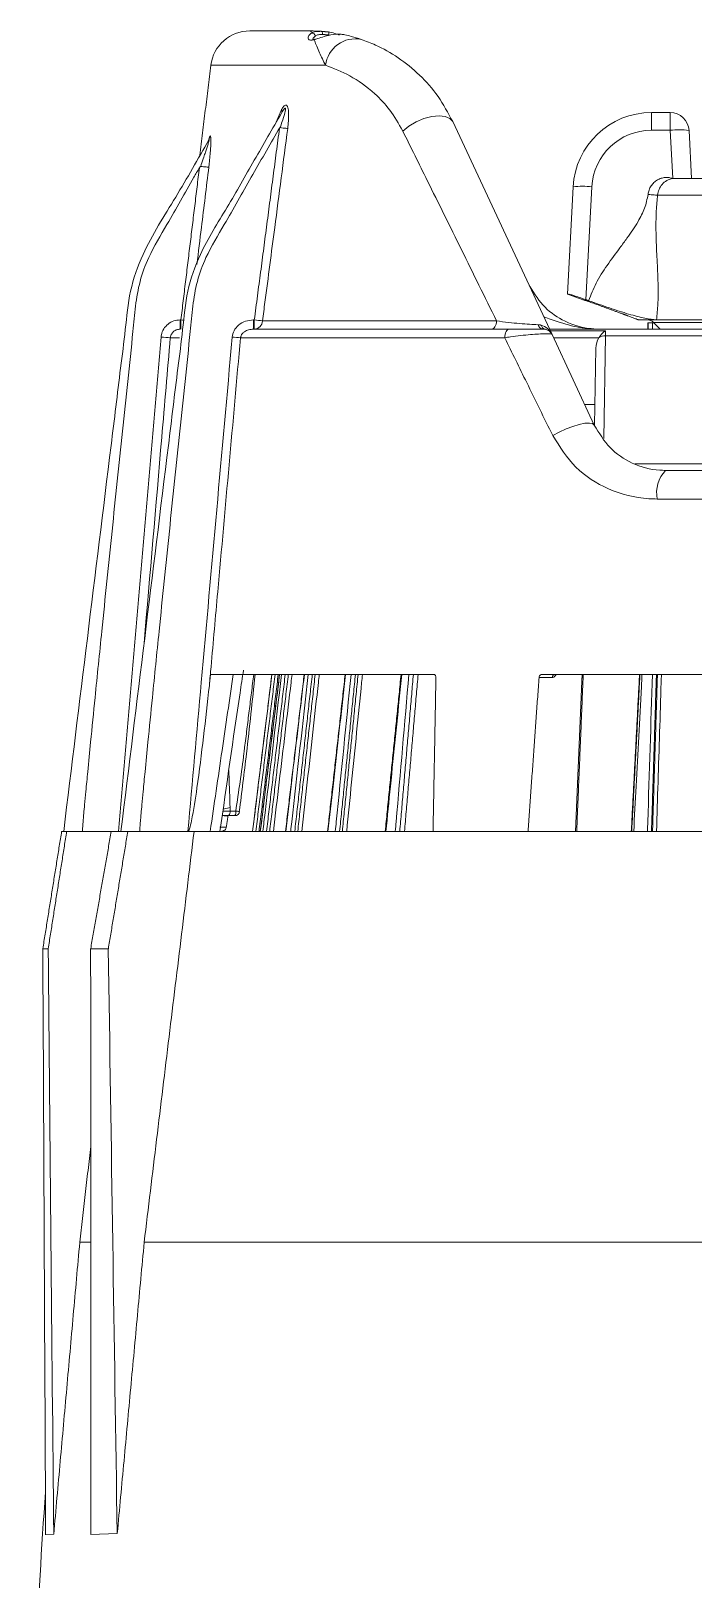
# Model space of a CAD drawing. Extents: x 12.1 to 108.7, y 1 to 80.4.
# Drawn here: x 45.124 to 47.232, y 69.007 to 73.939 of the extents above; entities that cross this region are included whole.
import ezdxf

# ---------------------------------------------------------------- set-up
doc = ezdxf.new("R2010")
doc.units = 0
doc.header["$MEASUREMENT"] = 0
doc.linetypes.add('SLD-Solid', pattern=[0])
doc.layers.add('OBJECT', color=7, linetype='CONTINUOUS')

msp = doc.modelspace()

# ---------------------------------------------------------------- linework, layer by layer
at = {"layer": 'OBJECT', "linetype": 'SLD-Solid', "lineweight": 15}
for p, q in [((46.0124, 73.9389), (45.8202, 73.9389)), ((45.6965, 73.8295), (46.0617, 73.8295)), ((46.7829, 72.9715), (46.4664, 73.6502)), ((47.0994, 73.6789), (47.0994, 73.6225)), ((47.0994, 73.6789), (47.1589, 73.6789)), ((47.1589, 73.6789), (47.1589, 73.6225)), ((47.1589, 73.6225), (47.0994, 73.6225)), ((47.167, 73.4685), (47.1589, 73.6225)), ((47.2188, 73.622), (47.2268, 73.4689)), ((46.8318, 73.1008), (46.8497, 73.442)), ((46.9096, 73.4425), (46.8908, 73.0826)), ((47.1739, 73.4689), (47.321, 73.4689)), ((47.2651, 73.4162), (47.1188, 73.4162)), ((46.8355, 73.0994), (46.8318, 73.1008)), ((45.6011, 73.0183), (45.5985, 73.0183)), ((45.5985, 73.0183), (45.5985, 72.9889)), ((45.6011, 73.0183), (45.6011, 72.9889)), ((45.8349, 73.0183), (45.8321, 73.0183)), ((45.8321, 72.9889), (45.8321, 73.0183)), ((45.8349, 73.0183), (45.8349, 72.9889)), ((46.6061, 73.0152), (45.861, 73.0152)), ((47.1157, 73.0189), (47.0568, 73.0189)), ((47.0878, 73.0089), (47.0878, 72.9889)), ((47.1068, 73.0089), (47.0878, 73.0089)), ((47.0893, 73.0089), (47.0893, 72.9889)), ((47.1026, 73.0089), (47.0893, 73.0089)), ((47.1026, 73.0089), (47.1026, 72.9889)), ((47.1068, 73.0089), (47.1026, 73.0089)), ((47.4318, 73.0101), (47.1056, 73.0101)), ((47.1157, 73.0189), (47.4318, 73.0189)), ((45.5674, 72.9615), (45.597, 72.9615)), ((45.7909, 72.9615), (46.632, 72.9615)), ((46.6468, 72.9889), (45.8321, 72.9889)), ((46.7748, 72.9889), (47.4318, 72.9889)), ((46.9532, 72.9889), (46.7748, 72.9889)), ((46.9532, 72.9889), (46.7748, 72.9889)), ((46.9532, 72.9889), (46.7748, 72.9889)), ((46.9532, 72.9833), (46.7774, 72.9833)), ((46.9173, 72.6832), (46.7829, 72.9715)), ((46.7878, 72.9611), (46.9317, 72.9611)), ((46.9473, 72.6405), (46.953, 72.9674)), ((46.953, 72.9674), (46.9532, 72.9833)), ((47.4318, 72.9674), (46.953, 72.9674)), ((46.9227, 72.9281), (46.9184, 72.6817)), ((46.9196, 72.7489), (46.8867, 72.7489)), ((46.9196, 72.7489), (46.8867, 72.7489)), ((46.9196, 72.7489), (46.8867, 72.7489)), ((47.046, 72.5603), (47.4818, 72.5603)), ((47.1439, 72.5389), (48.2697, 72.5389)), ((48.2962, 72.4476), (47.1174, 72.4476)), ((46.4053, 71.8889), (45.6955, 71.8889)), ((46.7414, 71.8792), (46.7832, 71.8792)), ((46.7509, 71.8889), (48.6627, 71.8889)), ((46.8772, 71.8678), (46.8572, 71.3889)), ((45.7731, 71.4389), (45.7332, 71.4389)), ((45.7579, 71.4536), (45.7349, 71.4536)), ((45.7577, 71.4646), (45.7358, 71.4597)), ((45.7579, 71.4536), (45.7757, 71.4536)), ((45.2214, 71.3889), (45.2374, 71.3889)), ((45.2374, 71.3889), (45.3793, 71.3889)), ((45.3793, 71.3889), (45.4321, 71.3889)), ((45.4321, 71.3889), (45.6429, 71.3889)), ((47.7068, 71.3889), (45.6429, 71.3889)), ((45.7457, 71.402), (45.7246, 71.402)), ((46.4039, 71.3889), (46.7063, 71.3889)), ((45.1787, 71.015), (45.1615, 71.015)), ((45.3701, 71.015), (45.3139, 71.015)), ((45.3142, 70.0797), (45.2791, 70.0797)), ((47.7068, 70.0797), (45.4842, 70.0797)), ((45.1962, 69.1495), (45.1706, 69.1482)), ((45.1962, 69.1495), (45.1963, 69.1495)), ((45.3983, 69.1519), (45.3146, 69.1485)), ((45.3983, 69.1519), (45.3986, 69.1519))]:
    msp.add_line(p, q, dxfattribs=at)
at = {"layer": 'OBJECT', "linetype": 'SLD-Solid', "lineweight": 15, "flags": 128}
for points in [[(46.0521, 73.9279), (46.0521, 73.9298), (46.0519, 73.9316), (46.0516, 73.9332), (46.051, 73.9347), (46.0504, 73.9359), (46.0496, 73.9368), (46.0487, 73.9374), (46.0478, 73.9377)], [(46.4664, 73.6502), (46.4576, 73.6604), (46.4428, 73.6668), (46.4231, 73.6688), (46.3999, 73.6664), (46.3749, 73.6597), (46.35, 73.6492), (46.327, 73.6357), (46.3076, 73.6201)], [(45.6109, 73.0172), (45.6062, 73.0177), (45.6011, 73.0183)], [(46.6061, 73.0152), (46.6055, 73.0099), (46.6044, 73.0049), (46.6029, 73.0003), (46.6009, 72.9964), (46.5987, 72.9932), (46.5961, 72.9908), (46.5934, 72.9894), (46.5906, 72.9889)], [(46.6468, 72.9889), (46.6441, 72.9884), (46.6414, 72.9868), (46.639, 72.9843), (46.6368, 72.981), (46.6349, 72.9769), (46.6335, 72.9721), (46.6325, 72.9669), (46.632, 72.9615)], [(46.9173, 72.6832), (46.912, 72.6879), (46.9018, 72.6898), (46.8873, 72.689), (46.8693, 72.6854), (46.8489, 72.6792), (46.8272, 72.6709), (46.8055, 72.6609), (46.785, 72.6497)]]:
    msp.add_lwpolyline(points, dxfattribs=at)
at = {"layer": 'OBJECT', "linetype": 'SLD-Solid', "lineweight": 15}
for centre, radius, start, end in [((45.8202, 73.8143), 0.1246, 90, 173), ((46.0186, 73.9214), 0.0106, 6.8711, 95.6407), ((46.0584, 73.9296), 0.0138, 344.0597, 25.7792), ((46.1563, 73.8186), 0.0952, 78.4573, 173.4442), ((47.0994, 73.4289), 0.25, 90, 177), ((47.1589, 73.6189), 0.06, 3, 90), ((47.0994, 73.4325), 0.19, 90, 177), ((47.1867, 73.3759), 0.2482, 82.5665, 96.4337), ((46.8818, 73.1959), 0.2482, 83.5663, 97.4335), ((45.9662, 74.0005), 0.9909, 262.3835, 263.9005), ((45.8332, 73.0166), 0.0278, 273.4847, 357.1677), ((46.757, 73.0084), 0.0197, 195.8828, 263.3455), ((46.7665, 73.0069), 0.0193, 195.2973, 255.07), ((47.0844, 72.9889), 0.03, 45, 90), ((45.5963, 73.5759), 0.6151, 264.5615, 267.3104), ((45.8546, 73.9316), 0.9722, 264.6847, 266.2429), ((46.7557, 72.9589), 0.03, 25, 78.8348), ((46.9519, 72.9274), 0.0401, 88.4209, 118.9184), ((47.2212, 72.467), 0.1055, 137.0582, 190.59), ((46.7926, 71.8795), 0.00936, 94.2429, 182.2345), ((45.7524, 71.4501), 0.0235, 331.526, 8.6261), ((45.7731, 71.4539), 0.015, 270, 352.6707), ((45.7202, 70.9939), 0.4631, 81.583, 83.1185), ((63.5687, 67.9527), 18.4468, 175.86253, 179.15697)]:
    msp.add_arc(centre, radius, start, end, dxfattribs=at)
for centre, major_axis, ratio, start_param, end_param in [((46.9527, 72.9276), (0.0008, 0.0477), 0.62936, 0.801932, 1.57041), ((47.7161, 118.3164), (0.025, 164.1047), 0.016211, 1.863187, 1.875088), ((47.717, 161.4851), (0.0274, 180.1046), 0.016211, 2.097078, 2.109099), ((47.7152, 75.2806), (0.0226, 148.1541), 0.016211, 1.599595, 1.612201), ((47.7179, 204.5208), (0.0299, 196.0552), 0.016211, 2.319872, 2.332928)]:
    msp.add_ellipse(centre, major_axis=major_axis, ratio=ratio, start_param=start_param, end_param=end_param, dxfattribs=at)
for points, knots in [([(46.0175, 73.9319), (46.0158, 73.9309), (46.0101, 73.9271), (46.0054, 73.9199), (46.0061, 73.9126), (46.0125, 73.9087), (46.0211, 73.9103), (46.0254, 73.9111)], [0, 0, 0, 0, 0.107962, 0.374185, 0.589197, 0.794963, 1, 1, 1, 1]), ([(46.0133, 73.9389), (46.0133, 73.9389), (46.0134, 73.9389), (46.0135, 73.9389), (46.0135, 73.9388), (46.0136, 73.9388), (46.0136, 73.9388), (46.0137, 73.9388), (46.0137, 73.9387), (46.0138, 73.9387), (46.0139, 73.9386), (46.014, 73.9385), (46.0142, 73.9384), (46.0143, 73.9382), (46.0145, 73.938), (46.0148, 73.9376), (46.0151, 73.9372), (46.0159, 73.9358), (46.0168, 73.9337), (46.0175, 73.9319)], [0, 0, 0, 0, 0.018806, 0.067454, 0.078705, 0.091827, 0.107128, 0.124968, 0.145764, 0.170003, 0.198252, 0.231169, 0.269526, 0.31422, 0.366308, 0.427033, 0.497871, 0.580596, 1, 1, 1, 1]), ([(46.0478, 73.9377), (46.0441, 73.9379), (46.0339, 73.9385), (46.0228, 73.9388), (46.015, 73.9389), (46.0135, 73.9389), (46.0133, 73.9389)], [0, 0, 0, 0, 0.3057761, 0.8626301, 0.9783943, 1, 1, 1, 1]), ([(46.0478, 73.9377), (46.0418, 73.9377), (46.0299, 73.9376), (46.0212, 73.934), (46.0175, 73.932), (46.0175, 73.9319)], [0, 0, 0, 0, 0.500557, 0.99661, 1, 1, 1, 1]), ([(46.1056, 73.9262), (46.1048, 73.9265), (46.0965, 73.9297), (46.0846, 73.9335), (46.0737, 73.9351), (46.0708, 73.9356)], [0, 0, 0, 0, 0.071249, 0.747585, 1, 1, 1, 1]), ([(46.0287, 73.9132), (46.028, 73.913), (46.0242, 73.9119), (46.0199, 73.912), (46.0197, 73.9121), (46.0197, 73.9121)], [0, 0, 0, 0, 0.113, 0.604568, 1, 1, 1, 1]), ([(46.0209, 73.9112), (46.0219, 73.9141), (46.0233, 73.9181), (46.0278, 73.9217), (46.0291, 73.9227)], [0, 0, 0, 0, 0.715121, 1, 1, 1, 1]), ([(46.0254, 73.9111), (46.029, 73.9122), (46.0385, 73.915), (46.0586, 73.922), (46.0847, 73.9282), (46.1076, 73.9294), (46.1193, 73.9273), (46.1231, 73.9267)], [0, 0, 0, 0, 0.137011, 0.364, 0.629283, 0.878134, 1, 1, 1, 1]), ([(46.0254, 73.9111), (46.026, 73.9097), (46.0301, 73.8989), (46.0389, 73.8756), (46.0549, 73.8433), (46.0617, 73.8295)], [0, 0, 0, 0, 0.079376, 0.605783, 1, 1, 1, 1]), ([(46.0291, 73.9227), (46.0291, 73.9227), (46.0317, 73.9245), (46.0382, 73.9278), (46.0475, 73.9278), (46.0521, 73.9279)], [0, 0, 0, 0, 0.003482, 0.505438, 1, 1, 1, 1]), ([(46.1754, 73.9119), (46.1645, 73.9154), (46.1463, 73.9212), (46.1298, 73.9251), (46.1231, 73.9267)], [0, 0, 0, 0, 0.594486, 1, 1, 1, 1]), ([(46.4664, 73.6502), (46.4517, 73.6777), (46.4216, 73.7338), (46.361, 73.8015), (46.2931, 73.8562), (46.2296, 73.8916), (46.1904, 73.9062), (46.1754, 73.9119)], [0, 0, 0, 0, 0.203304, 0.4144471, 0.6339113, 0.8589827, 1, 1, 1, 1]), ([(46.0617, 73.8295), (46.0874, 73.8197), (46.1395, 73.7999), (46.2099, 73.7495), (46.268, 73.6892), (46.2942, 73.6434), (46.3076, 73.6201)], [0, 0, 0, 0, 0.296269, 0.600821, 0.797169, 1, 1, 1, 1]), ([(45.9214, 73.6771), (45.9214, 73.6771), (45.9244, 73.6822), (45.9278, 73.6883), (45.9321, 73.6923), (45.9329, 73.6927), (45.9336, 73.6927), (45.934, 73.6924), (45.9343, 73.6914), (45.9344, 73.6886), (45.9323, 73.6766), (45.9262, 73.6577), (45.9202, 73.6401), (45.9172, 73.6319), (45.9169, 73.6308)], [0, 0, 0, 0, 0.000026, 0.20663, 0.226964, 0.243571, 0.254919, 0.266312, 0.280083, 0.303561, 0.375814, 0.705511, 0.963846, 1, 1, 1, 1]), ([(45.9411, 73.6283), (45.9427, 73.6438), (45.9448, 73.6651), (45.9434, 73.6884), (45.9411, 73.6973), (45.9386, 73.7014), (45.9357, 73.7029), (45.932, 73.7018), (45.9271, 73.6973), (45.9238, 73.6918), (45.9217, 73.6884)], [0, 0, 0, 0, 0.400583, 0.552747, 0.632515, 0.681637, 0.738761, 0.795408, 0.871105, 1, 1, 1, 1]), ([(45.4104, 71.3889), (45.4606, 71.7988), (45.5159, 72.2498), (45.5765, 72.7416), (45.5913, 72.8647), (45.6076, 72.9874), (45.6183, 73.1109), (45.665, 73.2446), (45.75, 73.3764), (45.8345, 73.5274), (45.8925, 73.6272), (45.9214, 73.6771)], [0, 0, 0, 0, 0.52131, 0.573441, 0.625572, 0.677703, 0.729789, 0.78156, 0.854349, 0.927175, 1, 1, 1, 1]), ([(45.2279, 71.3889), (45.2781, 71.7988), (45.3334, 72.2498), (45.3941, 72.7416), (45.4088, 72.8647), (45.4251, 72.9874), (45.4357, 73.111), (45.4872, 73.2562), (45.5867, 73.4086), (45.6555, 73.5309), (45.6899, 73.592)], [0, 0, 0, 0, 0.543778, 0.598156, 0.652534, 0.706911, 0.761242, 0.815244, 0.907603, 1, 1, 1, 1]), ([(45.9149, 73.6287), (45.9137, 73.6267), (45.8835, 73.5748), (45.8247, 73.4729), (45.7489, 73.3371), (45.6839, 73.2304), (45.6512, 73.1418), (45.6383, 73.0621), (45.6235, 72.9024), (45.6027, 72.7166), (45.5809, 72.5044), (45.5589, 72.2923), (45.5353, 72.0624), (45.5126, 71.8384), (45.4977, 71.6889), (45.4879, 71.5892), (45.4815, 71.5226), (45.4774, 71.4782), (45.4747, 71.4485), (45.4729, 71.4287), (45.4718, 71.4155), (45.4711, 71.4067), (45.4707, 71.4008), (45.4705, 71.3968), (45.4703, 71.3942), (45.4702, 71.3924), (45.4702, 71.3913), (45.4702, 71.3905), (45.4702, 71.3899), (45.4702, 71.3896), (45.4702, 71.3893), (45.4702, 71.3892), (45.4703, 71.3891), (45.4703, 71.389), (45.4703, 71.389), (45.4703, 71.3889), (45.4703, 71.3889), (45.4703, 71.3889), (45.4703, 71.3889), (45.4704, 71.3889), (45.4704, 71.3889)], [0, 0, 0, 0, 0.0030991, 0.0777368, 0.1523734, 0.2045598, 0.2392087, 0.2738547, 0.3088258, 0.4469383, 0.5159946, 0.5850509, 0.7231634, 0.8152609, 0.8767065, 0.9177049, 0.9450623, 0.9633183, 0.9755019, 0.9836337, 0.9890619, 0.9926859, 0.9951059, 0.9967223, 0.9978023, 0.9985243, 0.9990072, 0.9993305, 0.9995472, 0.9996926, 0.9997905, 0.9998566, 0.9999014, 0.9999319, 0.999953, 0.9999719, 0.9999847, 0.999991, 0.9999974, 1, 1, 1, 1]), ([(45.6899, 73.592), (45.6899, 73.592), (45.6901, 73.5924), (45.6905, 73.593), (45.6909, 73.5934), (45.6911, 73.5934), (45.6912, 73.5931), (45.6911, 73.5916), (45.6899, 73.5864), (45.6861, 73.5733), (45.6805, 73.556), (45.6732, 73.5344), (45.6684, 73.5206), (45.665, 73.5108), (45.6643, 73.5087), (45.6638, 73.5073)], [0, 0, 0, 0, 0.000024, 0.018739, 0.037647, 0.041985, 0.056768, 0.075409, 0.129309, 0.241641, 0.513826, 0.683901, 0.934902, 0.953729, 1, 1, 1, 1]), ([(45.6933, 73.6033), (45.6925, 73.6016), (45.6913, 73.5988), (45.69, 73.5935), (45.6896, 73.5914)], [0, 0, 0, 0, 0.611003, 1, 1, 1, 1]), ([(45.69, 73.5052), (45.6902, 73.5071), (45.6921, 73.5246), (45.6948, 73.5524), (45.6966, 73.582), (45.6966, 73.597), (45.6959, 73.603), (45.6948, 73.6052), (45.6938, 73.604), (45.6933, 73.6033)], [0, 0, 0, 0, 0.045295, 0.427285, 0.679026, 0.799084, 0.872181, 0.930512, 1, 1, 1, 1]), ([(45.861, 73.0152), (45.8635, 73.035), (45.8765, 73.1342), (45.9032, 73.3385), (45.9273, 73.5231), (45.9411, 73.6283)], [0, 0, 0, 0, 0.09703, 0.48515, 1, 1, 1, 1]), ([(45.9169, 73.6308), (45.9168, 73.6308), (45.9167, 73.6308), (45.9164, 73.6307), (45.9157, 73.63), (45.9153, 73.6293), (45.9149, 73.6287)], [0, 0, 0, 0, 0.046836, 0.119645, 0.336503, 1, 1, 1, 1]), ([(45.9411, 73.6283), (45.9409, 73.6283), (45.9393, 73.6284), (45.935, 73.6288), (45.9268, 73.6296), (45.9202, 73.6304), (45.9169, 73.6308)], [0, 0, 0, 0, 0.044494, 0.324207, 0.662103, 1, 1, 1, 1]), ([(46.3076, 73.6201), (46.3335, 73.5678), (46.3947, 73.4439), (46.4942, 73.2423), (46.5688, 73.091), (46.6061, 73.0152)], [0, 0, 0, 0, 0.267535, 0.633327, 1, 1, 1, 1]), ([(45.66, 73.5031), (45.6542, 73.493), (45.6197, 73.4329), (45.5665, 73.3371), (45.5015, 73.2304), (45.4687, 73.1418), (45.4558, 73.0621), (45.4411, 72.9024), (45.4202, 72.7166), (45.3984, 72.5044), (45.3764, 72.2923), (45.3528, 72.0624), (45.3301, 71.8384), (45.3152, 71.6889), (45.3054, 71.5892), (45.2991, 71.5226), (45.2949, 71.4782), (45.2922, 71.4485), (45.2905, 71.4287), (45.2894, 71.4155), (45.2887, 71.4067), (45.2883, 71.4008), (45.288, 71.3968), (45.2879, 71.3942), (45.2878, 71.3924), (45.2877, 71.3913), (45.2877, 71.3905), (45.2877, 71.3899), (45.2878, 71.3896), (45.2878, 71.3893), (45.2878, 71.3892), (45.2878, 71.3891), (45.2878, 71.389), (45.2878, 71.389), (45.2878, 71.3889), (45.2879, 71.3889), (45.2879, 71.3889), (45.2879, 71.3889), (45.2879, 71.3889), (45.2879, 71.3889)], [0, 0, 0, 0, 0.016158, 0.095778, 0.151449, 0.188412, 0.225371, 0.262677, 0.410011, 0.483678, 0.557345, 0.704679, 0.802926, 0.868474, 0.91221, 0.941394, 0.960869, 0.973866, 0.982541, 0.988332, 0.992198, 0.994779, 0.996503, 0.997656, 0.998426, 0.998941, 0.999286, 0.999517, 0.999672, 0.999777, 0.999847, 0.999895, 0.999927, 0.99995, 0.99997, 0.999984, 0.99999, 0.999997, 1, 1, 1, 1]), ([(45.6522, 73.1951), (45.657, 73.2344), (45.6696, 73.3378), (45.6822, 73.4411), (45.69, 73.5052)], [0, 0, 0, 0, 0.380078, 1, 1, 1, 1]), ([(45.6638, 73.5073), (45.6637, 73.5073), (45.6634, 73.5073), (45.6628, 73.507), (45.6615, 73.5057), (45.6607, 73.5042), (45.66, 73.5031)], [0, 0, 0, 0, 0.04824, 0.12304, 0.344037, 1, 1, 1, 1]), ([(45.69, 73.5052), (45.6899, 73.5052), (45.6894, 73.5052), (45.6874, 73.5052), (45.682, 73.5055), (45.6737, 73.5062), (45.6671, 73.5069), (45.6638, 73.5073)], [0, 0, 0, 0, 0.0265318, 0.2112223, 0.4741816, 0.7370898, 1, 1, 1, 1]), ([(47.0885, 73.4181), (47.0893, 73.4228), (47.0911, 73.4323), (47.0978, 73.4452), (47.1069, 73.4561), (47.1179, 73.4644), (47.1303, 73.4699), (47.1429, 73.4723), (47.1554, 73.4721), (47.1631, 73.4697), (47.167, 73.4685)], [0, 0, 0, 0, 0.134538, 0.269902, 0.400283, 0.530277, 0.653313, 0.775196, 0.888139, 1, 1, 1, 1]), ([(47.167, 73.4685), (47.1603, 73.4669), (47.1478, 73.4638), (47.1328, 73.451), (47.1224, 73.4349), (47.12, 73.4223), (47.1188, 73.4162)], [0, 0, 0, 0, 0.279798, 0.528308, 0.773256, 1, 1, 1, 1]), ([(46.8992, 73.0795), (46.9065, 73.0983), (46.9219, 73.1379), (46.9582, 73.193), (46.9927, 73.2397), (47.0204, 73.277), (47.0398, 73.3046), (47.0596, 73.3359), (47.0793, 73.3729), (47.0855, 73.4033), (47.0885, 73.4181)], [0, 0, 0, 0, 0.15382, 0.32546, 0.503781, 0.600006, 0.681858, 0.763121, 0.884543, 1, 1, 1, 1]), ([(47.1188, 73.4162), (47.1178, 73.4161), (47.1156, 73.4159), (47.1083, 73.4163), (47.0989, 73.417), (47.0919, 73.4177), (47.0885, 73.4181)], [0, 0, 0, 0, 0.242686, 0.5, 0.757314, 1, 1, 1, 1]), ([(47.1188, 73.4162), (47.118, 73.4081), (47.1162, 73.3912), (47.1136, 73.3499), (47.1131, 73.292), (47.1163, 73.2273), (47.1193, 73.1685), (47.1207, 73.1188), (47.1204, 73.0696), (47.1173, 73.0357), (47.1157, 73.0189)], [0, 0, 0, 0, 0.057194, 0.119847, 0.300985, 0.50649, 0.642071, 0.760177, 0.881305, 1, 1, 1, 1]), ([(46.9341, 72.9889), (46.9221, 72.9894), (46.8805, 72.9912), (46.8175, 73.0134), (46.751, 73.0605), (46.7219, 73.1092), (46.7075, 73.1332)], [0, 0, 0, 0, 0.130798, 0.454343, 0.731133, 1, 1, 1, 1]), ([(46.8356, 73.1008), (46.8385, 73.0999), (46.8444, 73.0982), (46.8599, 73.0932), (46.8761, 73.0878), (46.8867, 73.084), (46.8908, 73.0826)], [0, 0, 0, 0, 0.2726566, 0.5461409, 0.8274001, 1, 1, 1, 1]), ([(46.9293, 73.0659), (46.9226, 73.0683), (46.9101, 73.0728), (46.8946, 73.0782), (46.885, 73.0815), (46.8806, 73.083), (46.8813, 73.0827), (46.8815, 73.0827)], [0, 0, 0, 0, 0.269503, 0.506961, 0.727956, 0.938633, 1, 1, 1, 1]), ([(47.1157, 73.0189), (47.1042, 73.0198), (47.0811, 73.0218), (47.0278, 73.0361), (46.9663, 73.0558), (46.9216, 73.0716), (46.8992, 73.0795)], [0, 0, 0, 0, 0.249468, 0.499319, 0.749167, 1, 1, 1, 1]), ([(45.538, 72.9636), (45.5383, 72.966), (45.5394, 72.9751), (45.5456, 72.9902), (45.5594, 73.0058), (45.5778, 73.0163), (45.5916, 73.0177), (45.5985, 73.0183)], [0, 0, 0, 0, 0.081782, 0.307582, 0.536948, 0.768514, 1, 1, 1, 1]), ([(45.7645, 72.9636), (45.7646, 72.9637), (45.7652, 72.9706), (45.7695, 72.985), (45.7844, 73.0032), (45.8065, 73.0159), (45.8235, 73.0175), (45.8321, 73.0183)], [0, 0, 0, 0, 0.005173, 0.217905, 0.46291, 0.731847, 1, 1, 1, 1]), ([(46.738, 73.003), (46.7293, 73.0034), (46.7117, 73.004), (46.6785, 73.0067), (46.6419, 73.0104), (46.6188, 73.0135), (46.6061, 73.0152)], [0, 0, 0, 0, 0.220289, 0.445216, 0.694221, 1, 1, 1, 1]), ([(46.7782, 72.9779), (46.7753, 72.9826), (46.7683, 72.9939), (46.7554, 72.9989), (46.7479, 73.0018)], [0, 0, 0, 0, 0.412648, 1, 1, 1, 1]), ([(46.9341, 72.9889), (46.9339, 72.9889), (46.9329, 72.9889), (46.9284, 72.9889), (46.9014, 72.9895), (46.8501, 72.9964), (46.7997, 73.013), (46.7645, 73.025), (46.7568, 73.0276)], [0, 0, 0, 0, 0.002732, 0.016789, 0.07437, 0.454751, 0.880625, 1, 1, 1, 1]), ([(47.0568, 73.0189), (47.0566, 73.0189), (47.0561, 73.0191), (47.051, 73.0212), (47.041, 73.025), (47.0272, 73.0302), (47.0152, 73.0347), (47.0084, 73.0371), (47.0072, 73.0376)], [0, 0, 0, 0, 0.124598, 0.319203, 0.5187, 0.729034, 0.951523, 1, 1, 1, 1]), ([(47.0541, 73.0199), (47.0551, 73.0196), (47.0567, 73.0189), (47.0568, 73.0189), (47.0568, 73.0189)], [0, 0, 0, 0, 0.585772, 1, 1, 1, 1]), ([(45.484, 71.9884), (45.5027, 72.2069), (45.5305, 72.5313), (45.5584, 72.8557), (45.5674, 72.9615)], [0, 0, 0, 0, 0.6738178, 1, 1, 1, 1]), ([(45.5985, 72.9889), (45.595, 72.9885), (45.5879, 72.9879), (45.5784, 72.9826), (45.5714, 72.9749), (45.5681, 72.9672), (45.5676, 72.9627), (45.5674, 72.9615)], [0, 0, 0, 0, 0.236418, 0.470095, 0.698088, 0.91992, 1, 1, 1, 1]), ([(45.7645, 72.9636), (45.7316, 72.5967), (45.6845, 72.0718), (45.6376, 71.5468), (45.6235, 71.3889)], [0, 0, 0, 0, 0.699038, 1, 1, 1, 1]), ([(45.6917, 71.8533), (45.6935, 71.8732), (45.7024, 71.9728), (45.7354, 72.3422), (45.7667, 72.6917), (45.7909, 72.9615)], [0, 0, 0, 0, 0.053919, 0.269597, 1, 1, 1, 1]), ([(45.8321, 72.9889), (45.8269, 72.9885), (45.8168, 72.9877), (45.8045, 72.9822), (45.7975, 72.9759), (45.7936, 72.9705), (45.7916, 72.966), (45.7911, 72.9625), (45.7909, 72.9615)], [0, 0, 0, 0, 0.29554, 0.57572, 0.740311, 0.809198, 0.945635, 1, 1, 1, 1]), ([(46.632, 72.9615), (46.6381, 72.9624), (46.6542, 72.9649), (46.6826, 72.9685), (46.7137, 72.9716), (46.7411, 72.9736), (46.7634, 72.9743), (46.779, 72.9738), (46.7816, 72.9723), (46.7829, 72.9715)], [0, 0, 0, 0, 0.099425, 0.265865, 0.416098, 0.557611, 0.700775, 0.851617, 1, 1, 1, 1]), ([(46.632, 72.9615), (46.6554, 72.9139), (46.7061, 72.8105), (46.7573, 72.706), (46.785, 72.6497)], [0, 0, 0, 0, 0.460735, 1, 1, 1, 1]), ([(46.7547, 72.9889), (46.754, 72.9889), (46.7517, 72.9889), (46.743, 72.9889), (46.727, 72.9889), (46.7071, 72.9889), (46.6842, 72.9889), (46.6634, 72.9889), (46.6513, 72.9889), (46.6468, 72.9889)], [0, 0, 0, 0, 0.072611, 0.232465, 0.384312, 0.536497, 0.701328, 0.887553, 1, 1, 1, 1]), ([(46.9326, 72.9625), (46.935, 72.9659), (46.9397, 72.9727), (46.9468, 72.9795), (46.9513, 72.9824), (46.9531, 72.9833), (46.9532, 72.9833)], [0, 0, 0, 0, 0.378286, 0.740602, 0.992265, 1, 1, 1, 1]), ([(46.785, 72.6497), (46.8074, 72.6141), (46.8526, 72.5426), (46.9614, 72.4736), (47.0547, 72.449), (47.1084, 72.4478), (47.1174, 72.4476)], [0, 0, 0, 0, 0.304165, 0.612213, 0.935018, 1, 1, 1, 1]), ([(47.1439, 72.5389), (47.1378, 72.539), (47.1007, 72.5399), (47.0367, 72.5579), (46.9632, 72.6069), (46.9326, 72.6578), (46.9173, 72.6832)], [0, 0, 0, 0, 0.063317, 0.382239, 0.692331, 1, 1, 1, 1]), ([(45.7678, 71.8889), (45.7559, 71.808), (45.7313, 71.6413), (45.707, 71.4746), (45.6944, 71.3889)], [0, 0, 0, 0, 0.485511, 1, 1, 1, 1]), ([(45.7256, 71.3887), (45.7465, 71.5358), (45.7708, 71.7069), (45.7966, 71.8778), (45.8002, 71.9019)], [0, 0, 0, 0, 0.859403, 1, 1, 1, 1]), ([(45.8374, 71.8889), (45.8286, 71.8048), (45.8133, 71.6592), (45.7949, 71.5136), (45.7871, 71.452)], [0, 0, 0, 0, 0.577375, 1, 1, 1, 1]), ([(45.8295, 71.3889), (45.8308, 71.3989), (45.8512, 71.5656), (45.8716, 71.7322), (45.8909, 71.8889)], [0, 0, 0, 0, 0.0602045, 1, 1, 1, 1]), ([(45.9154, 71.8889), (45.9138, 71.8759), (45.8992, 71.757), (45.8787, 71.5904), (45.8599, 71.4367), (45.854, 71.3889)], [0, 0, 0, 0, 0.077897, 0.713096, 1, 1, 1, 1]), ([(45.8621, 71.3889), (45.8633, 71.3989), (45.8831, 71.5656), (45.9029, 71.7322), (45.9215, 71.8889)], [0, 0, 0, 0, 0.060204, 1, 1, 1, 1]), ([(45.9549, 71.8889), (45.9539, 71.8804), (45.9404, 71.7661), (45.9206, 71.5995), (45.9018, 71.4412), (45.8956, 71.3889)], [0, 0, 0, 0, 0.050586, 0.685793, 1, 1, 1, 1]), ([(45.9943, 71.8889), (45.9928, 71.8759), (45.9786, 71.757), (45.9588, 71.5904), (45.9405, 71.4367), (45.9348, 71.3889)], [0, 0, 0, 0, 0.0778969, 0.7130956, 1, 1, 1, 1]), ([(45.9507, 71.3889), (45.9518, 71.3989), (45.9704, 71.5656), (45.989, 71.7322), (46.0064, 71.8889)], [0, 0, 0, 0, 0.060204, 1, 1, 1, 1]), ([(46.0417, 71.8889), (46.0408, 71.8804), (46.0281, 71.7661), (46.0095, 71.5995), (45.9919, 71.4412), (45.9861, 71.3889)], [0, 0, 0, 0, 0.0505856, 0.6857926, 1, 1, 1, 1]), ([(46.1253, 71.8889), (46.1239, 71.8759), (46.1106, 71.757), (46.0919, 71.5904), (46.0747, 71.4367), (46.0694, 71.3889)], [0, 0, 0, 0, 0.077897, 0.713096, 1, 1, 1, 1]), ([(46.0927, 71.3889), (46.0937, 71.3989), (46.1105, 71.5656), (46.1272, 71.7322), (46.143, 71.8889)], [0, 0, 0, 0, 0.060204, 1, 1, 1, 1]), ([(46.1791, 71.8889), (46.1783, 71.8804), (46.1668, 71.7661), (46.15, 71.5995), (46.1341, 71.4412), (46.1289, 71.3889)], [0, 0, 0, 0, 0.050586, 0.685793, 1, 1, 1, 1]), ([(46.3044, 71.8889), (46.3031, 71.8759), (46.291, 71.757), (46.2741, 71.5904), (46.2586, 71.4367), (46.2537, 71.3889)], [0, 0, 0, 0, 0.077897, 0.713096, 1, 1, 1, 1]), ([(46.2837, 71.3889), (46.2846, 71.3989), (46.299, 71.5656), (46.3135, 71.7322), (46.3271, 71.8889)], [0, 0, 0, 0, 0.060204, 1, 1, 1, 1]), ([(46.4131, 71.8792), (46.413, 71.8803), (46.4129, 71.8826), (46.4115, 71.8855), (46.4094, 71.8877), (46.4072, 71.8887), (46.4058, 71.8888), (46.4053, 71.8889)], [0, 0, 0, 0, 0.21974, 0.439443, 0.659967, 0.880761, 1, 1, 1, 1]), ([(46.7509, 71.8889), (46.7499, 71.8888), (46.7478, 71.8885), (46.745, 71.8868), (46.7428, 71.8842), (46.7417, 71.8815), (46.7415, 71.8798), (46.7414, 71.8792)], [0, 0, 0, 0, 0.219651, 0.439264, 0.659733, 0.880541, 1, 1, 1, 1]), ([(46.7832, 71.8792), (46.7839, 71.8792), (46.7868, 71.8794), (46.7916, 71.8817), (46.7949, 71.8867), (46.7963, 71.8889)], [0, 0, 0, 0, 0.141616, 0.625914, 1, 1, 1, 1]), ([(47.0691, 71.8889), (47.0685, 71.8759), (47.0622, 71.757), (47.0534, 71.5904), (47.0454, 71.4367), (47.0428, 71.3889)], [0, 0, 0, 0, 0.077897, 0.713096, 1, 1, 1, 1]), ([(47.0867, 71.3889), (47.087, 71.3989), (47.0922, 71.5656), (47.0974, 71.7322), (47.1023, 71.8889)], [0, 0, 0, 0, 0.060204, 1, 1, 1, 1]), ([(47.131, 71.8889), (47.1308, 71.8804), (47.1272, 71.7661), (47.1219, 71.5995), (47.117, 71.4412), (47.1153, 71.3889)], [0, 0, 0, 0, 0.050586, 0.685793, 1, 1, 1, 1]), ([(45.6235, 71.3889), (45.6236, 71.3889), (45.624, 71.3889), (45.6247, 71.3895), (45.6265, 71.3919), (45.6306, 71.403), (45.6407, 71.4483), (45.6635, 71.6006), (45.6796, 71.7446), (45.6917, 71.8533)], [0, 0, 0, 0, 0.000975, 0.002308, 0.005826, 0.020094, 0.076658, 0.30233, 1, 1, 1, 1]), ([(45.7757, 71.4536), (45.7849, 71.5151), (45.7951, 71.5825), (45.8033, 71.6499), (45.8041, 71.6558)], [0, 0, 0, 0, 0.913035, 1, 1, 1, 1]), ([(45.7536, 71.5828), (45.7539, 71.5767), (45.7552, 71.5373), (45.7566, 71.4979), (45.7577, 71.4646)], [0, 0, 0, 0, 0.15452, 1, 1, 1, 1]), ([(45.7579, 71.4536), (45.7578, 71.4519), (45.7577, 71.4485), (45.7572, 71.4455), (45.7564, 71.4431), (45.7558, 71.4419), (45.7545, 71.4406), (45.7492, 71.4379), (45.7406, 71.4384), (45.7332, 71.4389)], [0, 0, 0, 0, 0.125018, 0.251455, 0.255487, 0.370179, 0.385547, 0.465873, 1, 1, 1, 1]), ([(45.2879, 71.3889), (45.2817, 71.3889), (45.2687, 71.3889), (45.251, 71.3889), (45.237, 71.3889), (45.2291, 71.3889), (45.2282, 71.3889), (45.2279, 71.3889)], [0, 0, 0, 0, 0.19834, 0.412972, 0.627088, 0.843128, 1, 1, 1, 1]), ([(45.4704, 71.3889), (45.4641, 71.3889), (45.4512, 71.3889), (45.4334, 71.3889), (45.4194, 71.3889), (45.4115, 71.3889), (45.4107, 71.3889), (45.4104, 71.3889)], [0, 0, 0, 0, 0.19834, 0.412972, 0.627088, 0.843128, 1, 1, 1, 1]), ([(45.7288, 71.3889), (45.7309, 71.3891), (45.7351, 71.3895), (45.7406, 71.3927), (45.7444, 71.3971), (45.7453, 71.4005), (45.7457, 71.402)], [0, 0, 0, 0, 0.271986, 0.544505, 0.799137, 1, 1, 1, 1])]:
    msp.add_open_spline(points, degree=3, knots=knots, dxfattribs=at)
for points, degree in [([(46.0708, 73.9356), (46.0478, 73.9377)], 1), ([(46.0521, 73.9279), (46.0716, 73.9258)], 1), ([(45.6965, 73.8295), (45.6613, 73.5425)], 1), ([(45.9217, 73.6884), (45.9049, 73.6485)], 1), ([(45.9217, 73.6884), (45.9223, 73.6863), (45.9235, 73.682), (45.9221, 73.6787), (45.9214, 73.6771)], 3), ([(45.6933, 73.6033), (45.6931, 73.6013), (45.6926, 73.5974), (45.6908, 73.5938), (45.6899, 73.592)], 3), ([(45.9149, 73.6287), (45.8349, 73.0183)], 1), ([(45.66, 73.5031), (45.6011, 73.0183)], 1), ([(47.167, 73.4685), (47.1739, 73.4689)], 1), ([(46.8355, 73.0994), (46.8356, 73.1008)], 1), ([(46.8355, 73.0994), (46.8815, 73.0827)], 1), ([(46.8992, 73.0795), (46.8908, 73.0826)], 1), ([(47.0072, 73.0376), (46.9293, 73.0659)], 1), ([(46.7479, 73.0018), (46.738, 73.003)], 1), ([(47.0071, 73.0376), (47.024, 73.0314)], 1), ([(47.1056, 73.0101), (47.1268, 72.9889)], 1), ([(45.538, 72.9636), (45.4029, 71.3889)], 1), ([(46.7547, 72.9889), (46.7615, 72.9883)], 1), ([(46.9317, 72.9611), (46.9326, 72.9625)], 1), ([(45.6917, 71.8533), (45.6955, 71.8889)], 1), ([(45.8041, 71.6558), (45.8329, 71.8889)], 1), ([(45.8908, 71.8889), (45.8294, 71.3889)], 1), ([(45.9011, 71.8889), (45.8398, 71.3889)], 1), ([(45.8498, 71.3889), (45.9111, 71.8889)], 1), ([(45.9153, 71.8889), (45.8539, 71.3889)], 1), ([(45.9333, 71.8889), (45.8739, 71.3889)], 1), ([(45.8838, 71.3889), (45.9431, 71.8889)], 1), ([(45.9938, 71.8889), (45.9342, 71.3889)], 1), ([(46.0194, 71.8889), (45.9637, 71.3889)], 1), ([(45.9731, 71.3889), (46.0287, 71.8889)], 1), ([(46.1241, 71.8889), (46.0681, 71.3889)], 1), ([(46.1568, 71.8889), (46.1065, 71.3889)], 1), ([(46.1151, 71.3889), (46.1653, 71.8889)], 1), ([(46.3021, 71.8889), (46.2515, 71.3889)], 1), ([(46.3413, 71.8889), (46.2979, 71.3889)], 1), ([(46.3564, 71.8889), (46.313, 71.3889)], 1), ([(46.4039, 71.3889), (46.4131, 71.8792)], 1), ([(46.7414, 71.8792), (46.7063, 71.3889)], 1), ([(46.8613, 71.3889), (46.8821, 71.8889)], 1), ([(46.8772, 71.8678), (46.8791, 71.8889)], 1), ([(47.0351, 71.3889), (47.0613, 71.8889)], 1), ([(47.0627, 71.8889), (47.0364, 71.3889)], 1), ([(47.1151, 71.8889), (47.0994, 71.3889)], 1), ([(47.1027, 71.3889), (47.1183, 71.8889)], 1), ([(45.7512, 71.4389), (45.7457, 71.402)], 1), ([(45.7577, 71.4646), (45.7579, 71.4536)], 1), ([(45.2214, 71.3889), (45.1615, 71.015)], 1), ([(45.1787, 71.015), (45.2374, 71.3889)], 1), ([(45.3793, 71.3889), (45.3139, 71.015)], 1), ([(45.3701, 71.015), (45.4321, 71.3889)], 1), ([(45.6429, 71.3889), (45.4842, 70.0797)], 1), ([(45.3141, 70.3845), (45.2791, 70.0797)], 1), ([(45.2791, 70.0797), (45.1963, 69.1495)], 1), ([(45.4842, 70.0797), (45.3986, 69.1519)], 1)]:
    msp.add_open_spline(points, degree=degree, dxfattribs=at)

doc.saveas('drawing.dxf')
